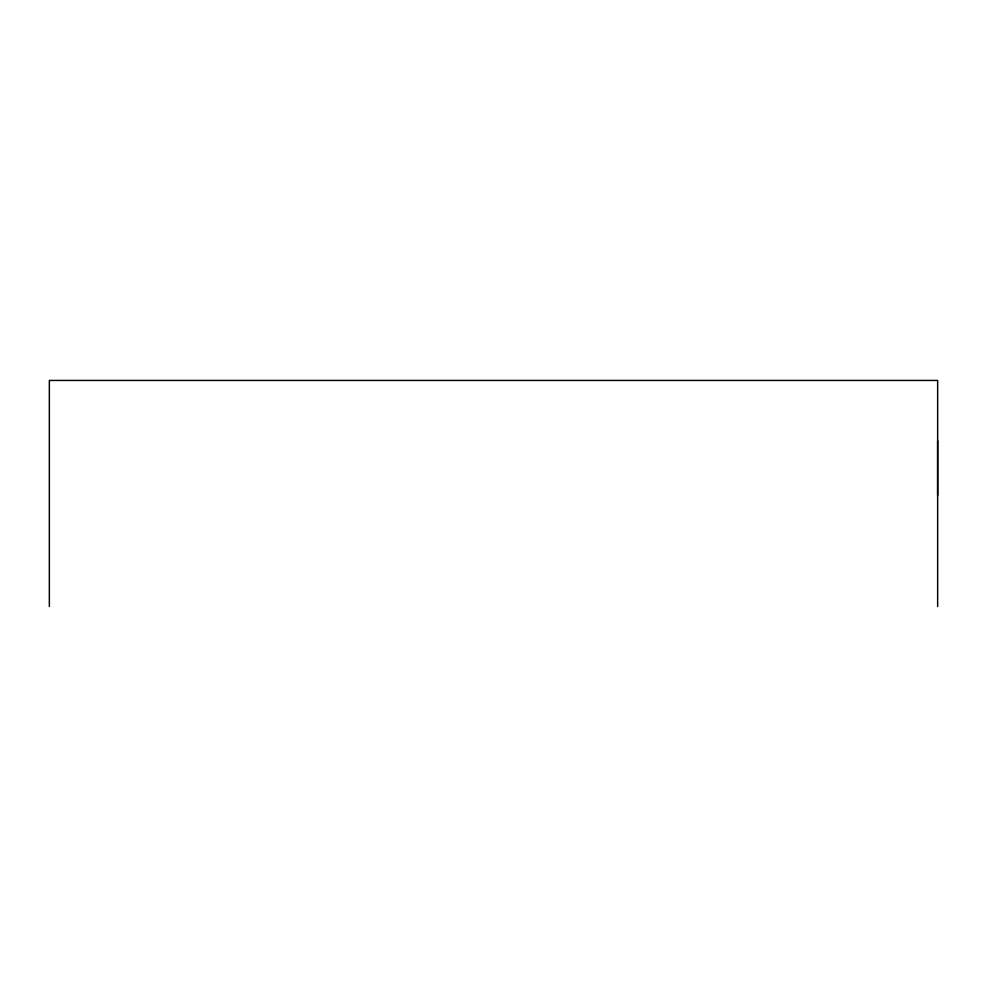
<?xml version="1.0" encoding="UTF-8"?>
<svg xmlns="http://www.w3.org/2000/svg" width="987" height="987" viewBox="0 0 987 987"><rect width="100%" height="100%" fill="white"/><g stroke="black" fill="none" stroke-linecap="round" stroke-linejoin="round"><path stroke-width="1.48" d="M937.65 495.437L937.65 440.72M937.65 606.561L937.65 380.439L49.35 380.439L49.35 606.561"/></g></svg>
